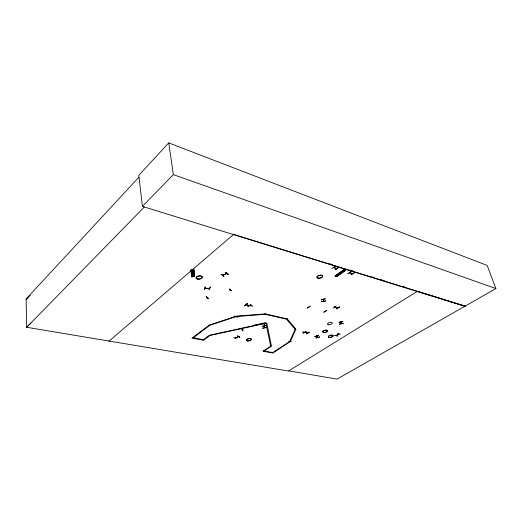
<?xml version="1.0" encoding="UTF-8"?>
<svg xmlns="http://www.w3.org/2000/svg" width="522" height="522" viewBox="0 0 522 522"><rect width="100%" height="100%" fill="white"/><g stroke="black" fill="none" stroke-linecap="round" stroke-linejoin="round"><path stroke-width="0.78" d="M323.699 300.776L323.64 301.161M341.068 322.159L341.297 323.686M341.466 323.627L341.01 322.022M337.545 335.979L334.83 335.339M347.913 273.815L351.175 271.564L347.893 273.658M237.614 316.998L234.182 316.221L237.725 316.684M331.848 268.66L335.098 266.161M304.822 332.423L307.693 333.029M306.14 331.444L303.315 333.206L306.127 331.281M323.607 301.214L323.607 300.979M323.855 301.305L323.32 299.452M333.46 267.61L336.749 268.602M325.252 311.282L324.867 311.288M335.131 307.269L334.798 307.184L337.63 307.791M233.765 337.617L236.127 338.543M349.518 272.81L352.357 273.691M244.355 305.768L247.317 303.687L244.511 305.598M223.853 276.007L223.657 276.34L221.165 274.455M223.892 276.236L221.341 274.161M230.456 290.004L229.915 290.095L230.391 289.932M208.356 298.708C203.848 293.123 207.847 300.202 208.317 298.486M242.834 330.831L242.051 328.925M204.409 289.384L205.414 286.924M204.396 289.573L205.407 287.113M317.924 337.395L316.737 336.057M265.065 313.572L264.98 314.296L236.44 316.521L209.727 325.35L193.107 337.891M246.286 304.913L245.895 304.835L249.105 305.474M264.4 325.976L264.634 327.757M209.609 288.385L204.931 288.425L205.009 287.916L205.022 288.438L204.905 287.942L205.446 288.314M235.99 316.502L236.205 316.495M210.379 287.08L209.348 289.534L209.074 289.338M250.723 305.729L250.332 305.879M308.796 307.275L308.848 307.308M352.787 273.678L349.688 272.719M290.297 341.238L289.978 341.61M242.554 330.021L242.952 329.924M237.614 316.984L234.182 316.234M336.22 335.639L338.837 334.002M339.026 334.002L336.266 335.698L336.416 335.241M264.06 324.886L264.543 324.841L264.139 324.938M345.146 270.194L345.681 270.35L336.821 276.438L336.292 276.282L345.12 270.168M344.063 269.835L344.409 269.939L335.535 276.04L344.403 269.946M343.861 269.763L344.2 269.874M335.424 275.916L335.111 275.825M191.828 276.771L191.052 269.926L191.385 269.874L192.005 276.849L191.326 269.894L191.874 269.809L192.487 276.784L191.868 269.822M192.266 276.712L191.639 269.75M193.91 269.561L193.016 269.665L193.662 276.647L194.014 276.582L193.414 269.62L193.91 269.561L194.497 276.523L194.164 276.569M26.12 299.765L30.165 295.322M194.001 276.595L193.205 269.548L193.636 276.64M168.737 142.897L138.793 175.327L142.428 206.392L464.945 306.231L495.9 288.549L487.163 265.43L168.737 142.897L173.363 174.629L142.428 206.392M138.898 177.186L26.1 298.975L26.7 327.294L288.477 371.031L417.77 291.113M30.837 322.981L26.7 327.294L144.3 207.019M242.515 329.963L242.88 329.963M226.404 273.619C226.548 273.417 226.006 273.658 226.887 273.548M238.541 336.742L235.044 338.099L238.456 336.664M316.586 336.129L317.722 337.427M108.928 341.218L233.987 234.084M304.202 332.436L303.771 332.318M265.124 313.892L236.557 316.117L236.44 316.521L236.12 316.202L209.381 325.043L209.727 325.35L209.041 325.213L191.952 338.125L203.495 340.246L210.177 335.307L209.511 335.176L203.306 339.776M244.511 305.775L247.311 303.53M248.015 306.636L251.004 304.607L247.976 306.421M248.935 305.298L252.517 305.996L248.968 305.246M264.041 350.993L271.244 346.197L270.664 346.086L265.855 322.942L210.379 335.039L210.542 335.372L266.775 323.131L271.394 345.929L262.977 351.208L272.83 353.022L290.258 341.61L289.69 341.492L290.441 341.427L295.863 329.238L295.093 329.304L286.461 319.183L286.996 318.818L265.522 313.911L264.98 314.296L286.461 319.183L287.231 318.935L295.843 329.062L295.093 329.304L289.69 341.492L272.745 352.604M335.117 269.489L338.458 267.375M335.359 269.763L338.621 267.447L335.176 269.711M204.963 288.34L209.55 288.288M334.993 275.857L343.881 269.783M335.235 275.942L344.096 269.841M344.266 269.809L335.555 276.034M345.336 270.246L336.599 276.373M286.461 319.183L286.93 318.505M351.104 274.833L354.529 272.628L351.045 274.618M307.217 308.189L310.264 306.042L307.327 308.032M333.219 308.065L336.279 305.97M335.078 307.269L334.837 306.747L334.843 307.21M323.744 312.273L326.824 310.394L323.692 312.065M336.501 308.92L339.444 306.962L336.507 308.926M339.457 306.982L336.285 308.678M307.797 332.958L307.314 332.71M306.394 333.878L309.252 332.149L306.349 333.675M306.434 333.858L309.233 332.129M302.727 331.999L305.781 332.605L302.714 332.057M337.564 333.473L340.344 334.25M288.705 370.868L337.055 379.102L464.945 306.231M222.646 275.257L226.796 273.469M222.685 275.348L222.946 275.101M222.75 275.329L226.861 273.567L226.77 273.143M264.406 325.95L264.471 327.751M235.442 338.047L235.37 337.708M193.779 276.523L193.231 269.554M191.15 269.815L191.783 276.777M191.052 269.926L191.62 276.882L192.494 276.771M207.456 297.71L207.919 297.657L207.554 297.808M225.595 272.569L228.316 274.324L225.824 272.458M239.82 337.186L237.647 335.992M237.458 336.07L239.839 337.205L237.627 335.972M333.578 267.512L336.814 268.484M245.999 304.75L249.464 305.579M229.954 290.082L230.352 289.951M334.902 307.119L335.091 306.819M307.758 332.958L305.148 332.383M318.524 335.457L314.733 336.579L318.479 335.261M316.058 338.093L319.764 336.892L315.947 337.832M286.395 318.877L287.231 318.935M226.685 273.482L226.613 273.078M325.284 298.701L321.037 299.882L325.323 298.865M321.643 301.853L325.93 300.913L321.598 301.683M342.908 321.519L338.902 322.413L342.863 321.317M339.411 324.26L343.365 323.262L339.333 323.966M334.954 307.125L334.811 306.753L334.98 307.125M264.895 325.637L264.152 323.718M242.874 330.857L241.875 329.16L242.841 330.648M253.907 325.219L265 322.805M336.697 276.321L345.531 270.22M266.585 325.513L262.429 326.263L266.553 325.369M266.631 327.496L262.494 328.221L266.598 327.222M290.056 341.675L290.193 341.218M225.648 272.51L228.114 274.37M231.344 290.871L229.556 288.94L231.272 290.695M323.288 299.458L323.281 299.23M203.971 339.9L192.383 337.447M263.46 350.888L273.313 352.709M334.817 335.378L337.577 335.992M233.628 234.391L441.207 298.708M464.88 306.036L442.043 299.139M329.773 263.812L332.109 264.537M350.021 270.089L353.916 271.303M371.827 276.856L374.163 277.58M380.394 279.518L384.283 280.725M402.194 286.284L406.09 287.491M417.417 291.335L465.533 306.349M209.172 289.534L210.164 287.054M173.363 174.629L495.9 288.549M206.242 296.894L208.134 298.754M323.262 299.236L323.692 301.351L323.555 300.809M291.42 341.766L288.509 341.166M226.685 273.078L226.822 273.587M193.571 269.606L194.119 276.575M194.288 276.451L193.675 269.502L194.288 276.451M328.671 324.743A2.551 1.07 -13.5 0 0 332.397 323.053A2.551 1.07 -13.5 0 0 328.645 322.85A2.551 1.07 -13.5 0 0 328.671 324.743M197.407 278.989A3.099 1.566 -8.5 0 0 202.249 277.312A3.099 1.566 -8.5 0 0 197.91 276.21A3.099 1.566 -8.5 0 0 197.407 278.989A3.093 1.559 -8.5 0 0 202.249 277.319A3.093 1.559 -8.5 0 0 197.91 276.223A3.093 1.559 -8.5 0 0 197.407 278.989M247.252 340.846A2.558 1.077 -10.6 0 0 251.323 339.541A2.558 1.077 -10.6 0 0 247.924 338.869A2.558 1.077 -10.6 0 0 247.252 340.846A2.564 1.083 -10.6 0 0 251.33 339.548A2.564 1.083 -10.6 0 0 247.924 338.876A2.564 1.083 -10.6 0 0 247.252 340.853M318.427 278.259A2.904 1.39 -13.9 0 0 322.642 276.197A2.904 1.39 -13.9 0 0 318.335 275.818A2.904 1.39 -13.9 0 0 318.427 278.259M318.394 278.174A2.923 1.396 -13.9 0 0 322.635 276.099A2.923 1.396 -13.9 0 0 318.303 275.714A2.923 1.396 -13.9 0 0 318.394 278.174M324.045 332.488A2.499 1.031 -13.3 0 0 327.685 330.844A2.499 1.031 -13.3 0 0 323.992 330.667A2.499 1.031 -13.3 0 0 324.045 332.488M324.018 332.403A2.519 1.037 -13.3 0 0 327.679 330.759A2.519 1.037 -13.3 0 0 323.96 330.576A2.519 1.037 -13.3 0 0 324.018 332.403M329.558 337.427A2.46 0.992 -13.4 0 0 333.147 335.829A2.46 0.992 -13.4 0 0 329.532 335.672A2.46 0.992 -13.4 0 0 329.558 337.427M329.526 337.349A2.473 0.998 -13.4 0 0 333.14 335.744A2.473 0.998 -13.4 0 0 329.506 335.581A2.473 0.998 -13.4 0 0 329.526 337.349"/></g></svg>
